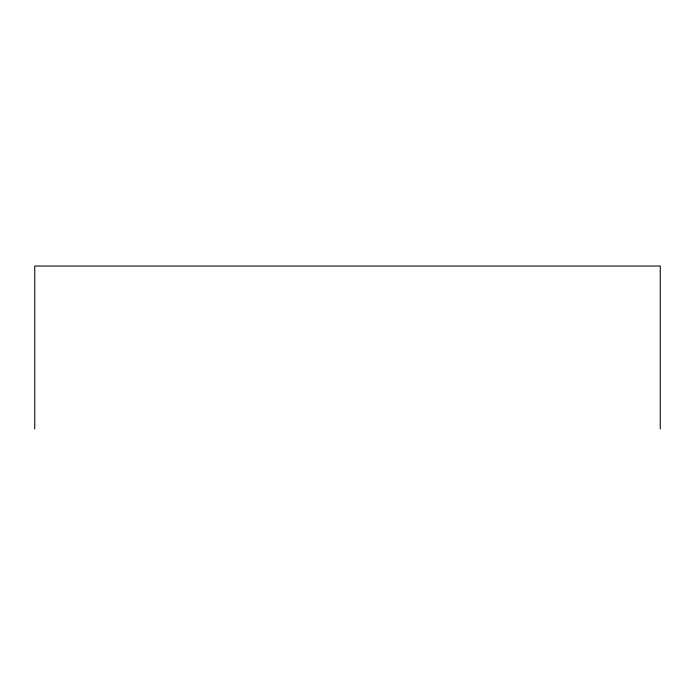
<?xml version="1.0" encoding="UTF-8"?>
<svg xmlns="http://www.w3.org/2000/svg" width="695" height="695" viewBox="0 0 695 695"><rect width="100%" height="100%" fill="white"/><g stroke="black" fill="none" stroke-linecap="round" stroke-linejoin="round"><path stroke-width="1.04" d="M660.25 428.963L660.25 266.037L34.75 266.037L34.75 428.963"/></g></svg>
